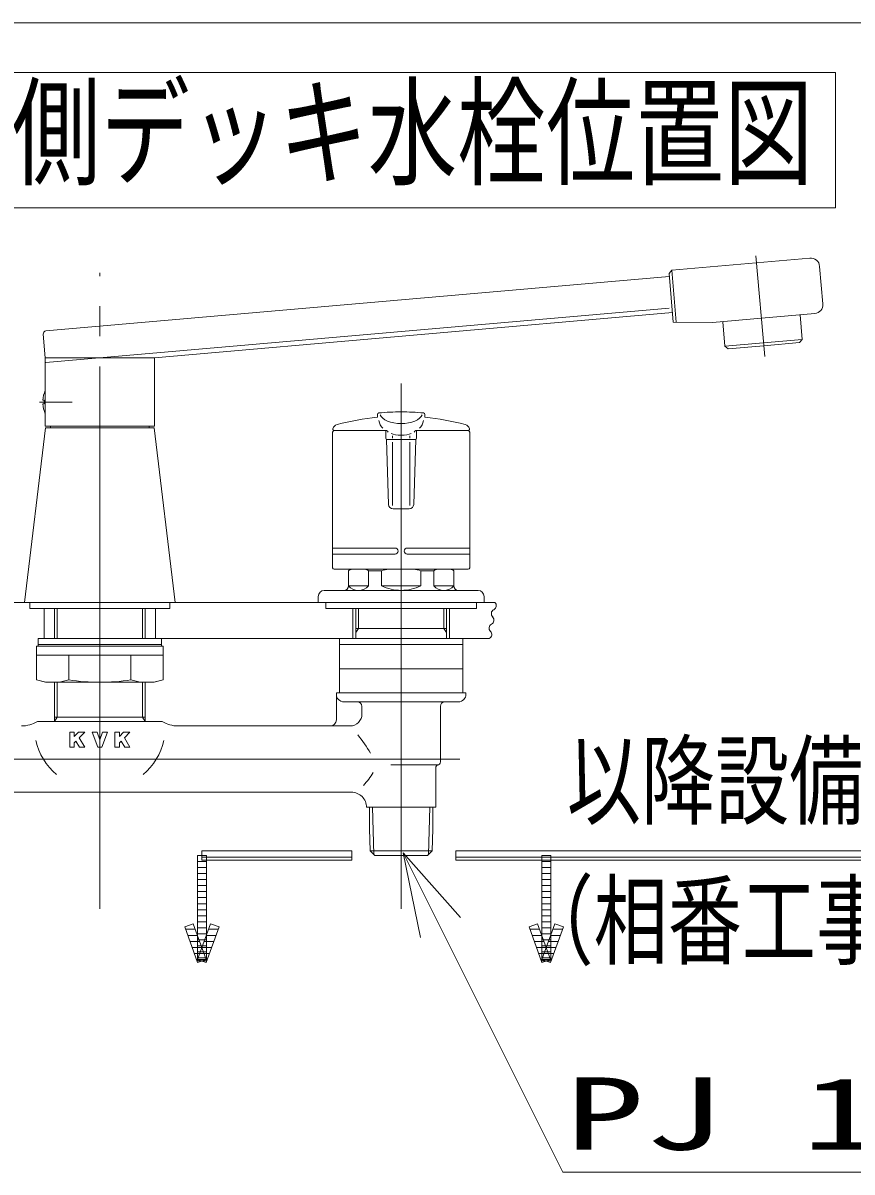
# Model space of a CAD drawing. Units: millimetres on the paper. Extents: x -305 to 305, y -152 to 152.
# Drawn here: x -22.75 to 4.77, y 21.49 to 59.63 of the extents above; entities that cross this region are included whole.
import ezdxf
from ezdxf.enums import TextEntityAlignment as Align

# ---------------------------------------------------------------- set-up
doc = ezdxf.new("R2010")
doc.units = ezdxf.units.MM
doc.linetypes.add('LONG_CHAIN', pattern=[21, 18, -1, 1, -1])
doc.linetypes.add('LONG_DOUBLE_CHAIN', pattern=[21.8, 18, -1, 0.6, -0.6, 0.6, -1])
doc.layers.add('0-1_RV', color=7, linetype='Continuous', lineweight=9)
doc.layers.add('0-2_0', color=7, linetype='Continuous', lineweight=9)
doc.styles.add('ＭＳ ゴシック', font='')
doc.styles.get('ＭＳ ゴシック').set_extended_font_data('MS Gothic')

# ---------------------------------------------------------------- blocks, each defined once
blk = doc.blocks.new('_OPEN30')
at = {"layer": '0-2_0'}
blk.add_line((0, 0), (-1, 0), dxfattribs=at)
blk.add_lwpolyline([(-1, 0.2679), (0, 0), (-1, -0.2679)], dxfattribs=at)

msp = doc.modelspace()

# ---------------------------------------------------------------- linework, layer by layer
at = {"layer": '0-1_RV'}
for p, q in [((-43.041, 59.627), (100.948, 59.627)), ((-40.787, 57.988), (4.213, 57.988)), ((4.213, 57.988), (4.213, 53.492)), ((-40.787, 53.492), (4.213, 53.492)), ((3.367, 51.822), (-1.216, 51.421)), ((3.801, 50.304), (3.692, 51.549)), ((-1.298, 51.213), (-21.983, 49.403)), ((-1.216, 51.421), (-1.307, 51.313)), ((-1.165, 49.694), (-1.307, 51.313)), ((-1.065, 49.694), (-1.216, 51.421)), ((-1.298, 50.166), (-21.983, 48.356)), ((-1.193, 50.018), (-18.386, 48.514)), ((1.76, 49.824), (3.528, 49.979)), ((0.141, 49.683), (-1.165, 49.694)), ((0.141, 49.683), (1.76, 49.824)), ((0.475, 49.712), (0.546, 48.9)), ((3.045, 49.937), (3.116, 49.125)), ((-22.074, 49.295), (-22.006, 48.51)), ((0.546, 48.9), (1.831, 49.012)), ((0.654, 48.809), (0.546, 48.9)), ((0.654, 48.809), (1.839, 48.913)), ((3.116, 49.125), (1.831, 49.012)), ((3.025, 49.017), (1.839, 48.913)), ((3.025, 49.017), (3.116, 49.125)), ((-22.006, 46.243), (-22.006, 48.513)), ((-22.006, 48.513), (-20.196, 48.513)), ((-20.196, 48.513), (-18.386, 48.513)), ((-18.386, 48.513), (-18.386, 46.243)), ((-22.047, 47.103), (-22.087, 47.103)), ((-22.047, 46.983), (-22.087, 46.983)), ((-22.047, 47.103), (-22.047, 46.983)), ((-10.985, 46.634), (-10.985, 46.539)), ((-9.407, 46.634), (-9.407, 46.539)), ((-21.996, 46.193), (-22.696, 40.393)), ((-20.196, 46.243), (-22.006, 46.243)), ((-20.196, 46.193), (-21.996, 46.193)), ((-20.196, 46.193), (-21.996, 46.193)), ((-20.196, 46.243), (-18.386, 46.243)), ((-20.196, 46.193), (-18.556, 46.193)), ((-19.001, 46.193), (-18.396, 46.193)), ((-19.001, 46.193), (-18.396, 46.193)), ((-18.556, 46.193), (-18.556, 46.243)), ((-18.396, 46.193), (-17.696, 40.393)), ((-12.471, 41.547), (-12.471, 46.047)), ((-12.421, 46.097), (-10.734, 46.097)), ((-10.68, 46.097), (-12.415, 46.097)), ((-10.704, 45.847), (-10.704, 46.097)), ((-10.684, 45.807), (-10.684, 45.797)), ((-10.684, 45.797), (-10.196, 45.797)), ((-10.684, 45.797), (-10.613, 43.642)), ((-10.654, 45.797), (-10.196, 45.797)), ((-10.478, 45.851), (-10.478, 45.927)), ((-9.738, 45.797), (-10.196, 45.797)), ((-9.708, 45.797), (-10.196, 45.797)), ((-9.913, 45.851), (-9.913, 45.927)), ((-9.708, 45.797), (-9.779, 43.642)), ((-9.712, 46.097), (-7.977, 46.097)), ((-9.708, 45.807), (-9.708, 45.797)), ((-9.688, 45.847), (-9.688, 46.097)), ((-7.971, 46.097), (-9.658, 46.097)), ((-7.921, 41.547), (-7.921, 46.047)), ((-10.478, 43.615), (-10.478, 45.71)), ((-9.913, 43.615), (-9.913, 45.71)), ((-10.463, 43.497), (-10.196, 43.497)), ((-9.929, 43.497), (-10.196, 43.497)), ((-12.471, 42.197), (-10.396, 42.197)), ((-12.471, 41.997), (-10.396, 41.997)), ((-9.996, 42.197), (-7.921, 42.197)), ((-9.996, 41.997), (-7.921, 41.997)), ((-10.196, 41.497), (-12.421, 41.497)), ((-11.946, 41.446), (-11.946, 40.943)), ((-11.278, 41.446), (-10.845, 41.446)), ((-11.278, 41.446), (-11.278, 40.943)), ((-10.845, 41.446), (-10.845, 40.943)), ((-10.196, 41.497), (-7.971, 41.497)), ((-9.546, 41.446), (-9.113, 41.446)), ((-9.546, 41.446), (-9.546, 40.943)), ((-9.113, 41.446), (-9.113, 40.943)), ((-8.446, 41.446), (-8.446, 40.943)), ((-11.278, 40.943), (-11.946, 40.943)), ((-10.196, 40.943), (-10.845, 40.943)), ((-10.196, 40.943), (-9.546, 40.943)), ((-9.113, 40.943), (-8.446, 40.943)), ((-12.946, 40.393), (-12.946, 40.593)), ((-12.746, 40.793), (-10.196, 40.793)), ((-7.646, 40.793), (-10.196, 40.793)), ((-7.446, 40.393), (-7.446, 40.593)), ((-20.196, 40.393), (-22.696, 40.393)), ((-22.521, 40.393), (-22.521, 40.193)), ((-20.196, 40.193), (-22.521, 40.193)), ((-21.696, 40.193), (-21.696, 39.193)), ((-21.615, 40.193), (-21.615, 39.193)), ((-20.196, 40.393), (-17.696, 40.393)), ((-20.196, 40.193), (-17.871, 40.193)), ((-18.777, 39.193), (-18.777, 40.193)), ((-18.777, 40.193), (-18.777, 39.193)), ((-18.696, 40.193), (-18.696, 39.193)), ((-18.696, 39.193), (-18.696, 40.193)), ((-17.871, 40.393), (-17.871, 40.193)), ((-12.946, 40.393), (-10.196, 40.393)), ((-12.696, 40.193), (-12.696, 40.393)), ((-7.696, 40.393), (-12.696, 40.393)), ((-7.696, 40.193), (-12.696, 40.193)), ((-11.696, 40.193), (-11.696, 39.193)), ((-11.615, 40.193), (-11.615, 39.533)), ((-8.777, 40.193), (-8.777, 39.533)), ((-8.696, 40.193), (-8.696, 39.193)), ((-7.696, 40.193), (-7.696, 40.393)), ((-11.696, 39.533), (-10.196, 39.533)), ((-11.615, 39.533), (-11.696, 39.393)), ((-8.696, 39.533), (-10.196, 39.533)), ((-8.777, 39.533), (-8.696, 39.393)), ((-22.296, 37.823), (-22.296, 38.943)), ((-20.196, 38.943), (-22.296, 38.943)), ((-22.246, 38.993), (-22.246, 39.193)), ((-22.246, 39.193), (-20.196, 39.193)), ((-22.246, 38.943), (-22.246, 38.993)), ((-21.696, 38.993), (-22.246, 38.993)), ((-22.246, 38.993), (-20.196, 38.993)), ((-21.696, 38.943), (-22.246, 38.943)), ((-18.146, 38.993), (-20.196, 38.993)), ((-20.196, 38.943), (-18.096, 38.943)), ((-18.696, 38.993), (-18.146, 38.993)), ((-18.696, 38.943), (-18.146, 38.943)), ((-18.146, 38.943), (-18.146, 38.993)), ((-18.096, 37.823), (-18.096, 38.943)), ((-10.196, 39.193), (-12.246, 39.193)), ((-12.246, 38.993), (-11.696, 38.993)), ((-8.146, 38.993), (-12.246, 38.993)), ((-10.196, 39.193), (-8.146, 39.193)), ((-8.146, 38.993), (-8.696, 38.993)), ((-8.146, 38.993), (-8.146, 39.193)), ((-8.146, 37.393), (-8.146, 38.993)), ((-20.196, 38.643), (-22.296, 38.643)), ((-21.228, 38.643), (-21.228, 37.823)), ((-20.196, 38.643), (-18.096, 38.643)), ((-19.164, 38.643), (-19.164, 37.823)), ((-8.146, 38.193), (-12.246, 38.193)), ((-21.996, 37.743), (-22.296, 37.823)), ((-18.396, 37.743), (-18.096, 37.823)), ((-20.196, 37.743), (-21.996, 37.743)), ((-21.696, 37.743), (-21.696, 36.443)), ((-21.615, 37.743), (-21.615, 36.583)), ((-20.196, 37.743), (-18.396, 37.743)), ((-18.777, 36.583), (-18.777, 37.743)), ((-18.696, 36.443), (-18.696, 37.743)), ((-12.346, 36.493), (-12.346, 37.393)), ((-10.196, 37.393), (-8.046, 37.393)), ((-8.046, 37.393), (-8.046, 37.343)), ((-10.196, 37.093), (-12.096, 37.093)), ((-10.196, 37.093), (-8.296, 37.093)), ((-11.496, 36.693), (-11.496, 36.943)), ((-8.896, 35.1), (-8.896, 36.943)), ((-22.269, 36.443), (-20.196, 36.443)), ((-22.269, 36.443), (-20.196, 36.443)), ((-21.696, 36.583), (-20.196, 36.583)), ((-21.615, 36.583), (-21.696, 36.443)), ((-18.696, 36.583), (-20.196, 36.583)), ((-18.123, 36.443), (-20.196, 36.443)), ((-18.777, 36.583), (-18.696, 36.443)), ((-11.896, 36.293), (-17.596, 36.293)), ((-21.196, 35.585), (-21.196, 36.085)), ((-21.196, 36.085), (-21.046, 36.085)), ((-21.046, 35.947), (-21.046, 36.085)), ((-21.046, 35.947), (-20.908, 36.085)), ((-20.908, 36.085), (-20.696, 36.085)), ((-20.879, 35.902), (-20.696, 36.085)), ((-20.696, 35.585), (-20.879, 35.902)), ((-20.446, 36.085), (-20.286, 36.085)), ((-20.446, 36.085), (-20.264, 35.585)), ((-20.196, 35.837), (-20.286, 36.085)), ((-20.196, 35.837), (-20.105, 36.085)), ((-19.946, 36.085), (-20.128, 35.585)), ((-19.946, 36.085), (-20.105, 36.085)), ((-19.696, 35.585), (-19.696, 36.085)), ((-19.696, 36.085), (-19.546, 36.085)), ((-19.546, 35.947), (-19.408, 36.085)), ((-19.546, 35.947), (-19.546, 36.085)), ((-19.408, 36.085), (-19.196, 36.085)), ((-19.379, 35.902), (-19.196, 36.085)), ((-19.196, 35.585), (-19.379, 35.902)), ((-21.196, 35.585), (-21.046, 35.585)), ((-21.046, 35.735), (-20.989, 35.792)), ((-21.046, 35.585), (-21.046, 35.735)), ((-20.869, 35.585), (-20.989, 35.792)), ((-20.869, 35.585), (-20.696, 35.585)), ((-20.264, 35.585), (-20.196, 35.585)), ((-20.128, 35.585), (-20.196, 35.585)), ((-19.696, 35.585), (-19.546, 35.585)), ((-19.546, 35.735), (-19.489, 35.792)), ((-19.546, 35.585), (-19.546, 35.735)), ((-19.369, 35.585), (-19.489, 35.792)), ((-19.369, 35.585), (-19.196, 35.585)), ((-8.996, 35), (-10.537, 35)), ((-8.996, 35), (-10.537, 35)), ((-9.046, 34.906), (-9.046, 33.593)), ((-20.196, 34.093), (-28.546, 34.093)), ((-20.196, 34.093), (-11.846, 34.093)), ((-9.046, 34.043), (-9.046, 33.893)), ((-10.196, 33.593), (-11.346, 33.593)), ((-11.246, 33.593), (-11.246, 32.881)), ((-11.103, 32.028), (-11.152, 33.593)), ((-10.196, 33.593), (-9.046, 33.593)), ((-9.289, 32.028), (-9.24, 33.593)), ((-9.146, 33.593), (-9.146, 32.881)), ((-11.223, 32.148), (-11.246, 32.881)), ((-9.169, 32.148), (-9.146, 32.881)), ((-11.828, 32.143), (-16.809, 32.143)), ((-11.828, 32.143), (-16.809, 32.143)), ((-11.068, 31.993), (-11.223, 32.147)), ((-9.169, 32.147), (-11.223, 32.147)), ((-9.324, 31.993), (-9.169, 32.147)), ((8.441, 32.143), (-8.377, 32.143)), ((8.441, 32.143), (-8.377, 32.143)), ((-16.659, 31.794), (-16.959, 31.794)), ((-11.828, 31.943), (-16.809, 31.943)), ((-11.068, 31.993), (-10.196, 31.993)), ((-9.323, 31.993), (-10.196, 31.993)), ((8.441, 31.943), (-8.377, 31.943)), ((-5.233, 31.794), (-5.533, 31.794)), ((-16.659, 31.594), (-16.959, 31.594)), ((-16.659, 31.394), (-16.959, 31.394)), ((-5.233, 31.594), (-5.533, 31.594)), ((-5.233, 31.394), (-5.533, 31.394)), ((-16.659, 31.194), (-16.959, 31.194)), ((-16.659, 30.994), (-16.959, 30.994)), ((-5.233, 31.194), (-5.533, 31.194)), ((-5.233, 30.994), (-5.533, 30.994)), ((-16.659, 30.794), (-16.959, 30.794)), ((-16.659, 30.594), (-16.959, 30.594)), ((-5.233, 30.794), (-5.533, 30.794)), ((-5.233, 30.594), (-5.533, 30.594)), ((-16.659, 30.394), (-16.959, 30.394)), ((-16.659, 30.194), (-16.959, 30.194)), ((-5.233, 30.394), (-5.533, 30.394)), ((-5.233, 30.194), (-5.533, 30.194)), ((-16.659, 29.994), (-16.959, 29.994)), ((-16.659, 29.794), (-16.959, 29.794)), ((-5.233, 29.994), (-5.533, 29.994)), ((-5.233, 29.794), (-5.533, 29.794)), ((-17.031, 29.543), (-17.35, 29.543)), ((-16.659, 29.594), (-16.959, 29.594)), ((-16.659, 29.394), (-16.959, 29.394)), ((-16.268, 29.543), (-16.587, 29.543)), ((-5.605, 29.543), (-5.924, 29.543)), ((-5.233, 29.594), (-5.533, 29.594)), ((-5.233, 29.394), (-5.533, 29.394)), ((-4.841, 29.543), (-5.161, 29.543)), ((-16.958, 29.343), (-17.278, 29.343)), ((-16.886, 29.143), (-17.205, 29.143)), ((-16.659, 29.194), (-16.959, 29.194)), ((-16.659, 28.994), (-16.959, 28.994)), ((-16.413, 29.143), (-16.733, 29.143)), ((-16.341, 29.343), (-16.66, 29.343)), ((-5.532, 29.343), (-5.851, 29.343)), ((-5.459, 29.143), (-5.778, 29.143)), ((-5.233, 29.194), (-5.533, 29.194)), ((-5.233, 28.994), (-5.533, 28.994)), ((-4.987, 29.143), (-5.306, 29.143)), ((-4.914, 29.343), (-5.233, 29.343)), ((-16.813, 28.943), (-17.132, 28.943)), ((-16.74, 28.743), (-17.059, 28.743)), ((-16.659, 28.794), (-16.959, 28.794)), ((-16.559, 28.743), (-16.878, 28.743)), ((-16.486, 28.943), (-16.805, 28.943)), ((-5.386, 28.943), (-5.706, 28.943)), ((-5.314, 28.743), (-5.633, 28.743)), ((-5.233, 28.794), (-5.533, 28.794)), ((-5.132, 28.743), (-5.452, 28.743)), ((-5.06, 28.943), (-5.379, 28.943)), ((-16.675, 28.543), (-16.986, 28.543)), ((-16.659, 28.594), (-16.959, 28.594)), ((-16.632, 28.543), (-16.943, 28.543)), ((-5.249, 28.543), (-5.56, 28.543)), ((-5.233, 28.594), (-5.533, 28.594)), ((-5.205, 28.543), (-5.516, 28.543))]:
    msp.add_line(p, q, dxfattribs=at)
at = {"layer": '0-1_RV', "linetype": 'LONG_CHAIN'}
for p, q in [((1.871, 48.551), (1.578, 51.901)), ((-20.196, 30.226), (-20.196, 51.334)), ((-10.196, 30.226), (-10.196, 47.663)), ((-22.201, 47.043), (-21.117, 47.043)), ((-32.079, 35.193), (-20.196, 35.193)), ((-20.196, 35.193), (-8.246, 35.193)), ((-20.196, 35.193), (-8.391, 35.193)), ((-20.196, 35.193), (-8.391, 35.193))]:
    msp.add_line(p, q, dxfattribs=at)
at = {"layer": '0-1_RV', "linetype": 'LONG_DOUBLE_CHAIN'}
for p, q in [((-27.871, 40.393), (-22.696, 40.393)), ((-22.046, 40.193), (-22.046, 39.193)), ((-18.346, 40.193), (-18.346, 39.193)), ((-12.696, 40.393), (-17.696, 40.393)), ((-11.796, 40.193), (-11.796, 39.193)), ((-8.596, 40.193), (-8.596, 39.193)), ((-7.499, 40.393), (-7.871, 40.393)), ((-7.086, 40.393), (-7.696, 40.393)), ((-18.696, 39.193), (-11.696, 39.193)), ((-7.271, 39.193), (-8.696, 39.193))]:
    msp.add_line(p, q, dxfattribs=at)
at = {"layer": '0-1_RV'}
for points in [[(-21.391, 46.193), (-21.836, 46.193), (-21.836, 46.243)], [(-18.146, 38.993), (-18.146, 39.193), (-20.196, 39.193)], [(-12.246, 37.393), (-12.246, 38.993), (-12.246, 39.193)], [(-10.196, 37.393), (-12.346, 37.393), (-12.346, 37.343)], [(10.677, 21.487), (-4.831, 21.487), (-8.889, 29.603)]]:
    msp.add_lwpolyline(points, dxfattribs=at)
for points in [[(-16.809, 31.843), (-11.828, 31.843), (-11.828, 32.143), (-16.809, 32.143)], [(-8.377, 31.843), (8.441, 31.843), (8.441, 32.143), (-8.377, 32.143)], [(-16.959, 31.993), (-16.959, 28.494), (-16.659, 28.494), (-16.659, 31.993)], [(-5.533, 31.993), (-5.533, 28.494), (-5.233, 28.494), (-5.233, 31.993)], [(-17.379, 29.621), (-16.95, 28.443), (-16.668, 28.545), (-17.097, 29.724)], [(-16.521, 29.724), (-16.95, 28.545), (-16.668, 28.443), (-16.239, 29.621)], [(-5.953, 29.621), (-5.524, 28.443), (-5.242, 28.545), (-5.671, 29.724)], [(-5.095, 29.724), (-5.524, 28.545), (-5.242, 28.443), (-4.813, 29.621)]]:
    msp.add_lwpolyline(points, close=True, dxfattribs=at)
for centre, radius, start, end in [((3.393, 51.523), 0.3, 5, 95), ((3.502, 50.278), 0.3, 275, 5), ((-21.975, 49.304), 0.1, 95, 185), ((-21.139, 47.043), 0.95, 155.8421, 176.379), ((-21.139, 47.043), 0.95, 183.622, 204.1579), ((-10.196, 38.327), 8.25, 95.4872, 104.9374), ((-10.935, 46.634), 0.05, 95.1699, 180), ((-10.196, 38.467), 8.25, 90, 95.1699), ((-10.196, 38.467), 8.25, 84.8301, 90), ((-9.457, 46.634), 0.05, 0, 84.8301), ((-10.196, 38.327), 8.25, 75.0626, 84.5128), ((-12.415, 46.147), 0.05, 163.7293, 270), ((-12.271, 46.105), 0.2, 104.9374, 163.7293), ((-8.121, 46.105), 0.2, 16.2707, 75.0626), ((-7.977, 46.147), 0.05, 270, 16.2707), ((-12.421, 46.047), 0.05, 90, 180), ((-10.654, 45.847), 0.05, 180, 270), ((-10.68, 46.047), 0.05, 0, 90), ((-9.712, 46.047), 0.05, 90, 180), ((-9.738, 45.847), 0.05, 270, 0), ((-7.971, 46.047), 0.05, 0, 90), ((-10.463, 43.647), 0.15, 181.8774, 270), ((-9.929, 43.647), 0.15, 270, 358.1226), ((-10.396, 42.097), 0.1, 0, 90), ((-10.396, 42.097), 0.1, 270, 0), ((-9.996, 42.097), 0.1, 90, 180), ((-9.996, 42.097), 0.1, 180, 270), ((-12.421, 41.547), 0.05, 180, 270), ((-11.612, 40.846), 0.686, 108.4742, 119.0922), ((-11.612, 40.846), 0.686, 60.9079, 71.5258), ((-10.196, 39.054), 2.479, 99.6909, 105.1893), ((-10.196, 39.054), 2.479, 74.8107, 80.3091), ((-8.78, 40.846), 0.686, 108.4742, 119.0922), ((-8.78, 40.846), 0.686, 60.9079, 71.5258), ((-7.971, 41.547), 0.05, 270, 0), ((-12.096, 40.943), 0.15, 270, 359.999), ((-11.612, 41.239), 0.446, 221.596, 318.403), ((-10.196, 42.274), 1.481, 243.992, 270), ((-10.196, 42.274), 1.481, 270, 296.008), ((-8.78, 41.239), 0.446, 221.596, 318.403), ((-8.296, 40.943), 0.15, 180, 270), ((-12.746, 40.593), 0.2, 90, 180), ((-7.646, 40.593), 0.2, 0, 90), ((-7.055, 40.019), 0.149, 116.89, 225.548), ((-7.19, 40.286), 0.149, 296.89, 45.548), ((-7.129, 39.539), 0.149, 116.89, 225.548), ((-7.265, 39.806), 0.149, 296.89, 45.548), ((-7.339, 39.326), 0.149, 296.89, 45.548), ((-21.762, 39.565), 1.822, 252.956, 287.044), ((-20.196, 44.439), 6.697, 261.135, 270), ((-20.196, 44.439), 6.697, 270, 278.865), ((-18.63, 39.565), 1.822, 252.956, 287.044), ((-12.096, 37.343), 0.25, 180, 270), ((-11.646, 36.943), 0.15, 0, 90), ((-8.746, 36.943), 0.15, 90, 180), ((-8.296, 37.343), 0.25, 270, 0), ((-11.896, 36.693), 0.4, 270, 0), ((-22.796, 37.293), 1, 270, 301.788), ((-17.596, 37.293), 1, 238.212, 270), ((-12.546, 36.493), 0.2, 270, 0), ((-15.499, 32.819), 5, 31.004, 39.431), ((-20.365, 36.235), 2, 192.359, 230.809), ((-20.026, 36.235), 2, 309.191, 347.641), ((-8.996, 35.1), 0.1, 270, 0), ((-8.996, 35.1), 0.1, 270, 0), ((-13.684, 36.316), 3, 318.323, 328.571), ((-8.946, 34.906), 0.1, 104.478, 180), ((-8.946, 34.906), 0.1, 104.478, 180), ((-11.846, 33.593), 0.5, 359.999, 90)]:
    msp.add_arc(centre, radius, start, end, dxfattribs=at)
for centre, major_axis, ratio, start_param, end_param in [((-10.196, 46.687), (-0.707, 0), 0.507119, 0.182892, 1.570796), ((-10.196, 46.687), (-0.707, 0), 0.507119, 1.570797, 2.958717), ((-10.63, 46.543), (0, -0.446), 0.71362, 4.971524, 5.68941), ((-9.762, 46.543), (0, 0.446), 0.713619, 3.735369, 4.453255), ((-10.196, 46.097), (-0.434, 0), 0.348663, 0.697064, 1.570796), ((-10.196, 46.097), (-0.434, 0), 0.348663, 1.570796, 2.444529)]:
    msp.add_ellipse(centre, major_axis=major_axis, ratio=ratio, start_param=start_param, end_param=end_param, dxfattribs=at)

# ---------------------------------------------------------------- block references
at = {"layer": '0-1_RV', "xscale": 2.77, "yscale": 2.77, "rotation": 116.56505}
msp.add_blockref('_OPEN30', (-10.128, 32.08), dxfattribs=at)

# ---------------------------------------------------------------- texts
at = {"layer": '0-1_RV', "style": 'ＭＳ ゴシック'}
for s, height, width, p in [('＜参考＞浴槽側デッキ水栓位置図', 2.889, 0.75, (-40.855, 53.685)), ('以降設備工事', 2.405, 0.75, (-4.7, 32.556)), ('（相番工事要）', 2.405, 0.75, (-6.268, 27.91)), ('PJ 1/2', 2.405, 1.6, (-4.748, 21.502))]:
    msp.add_text(s, height=height, dxfattribs=dict(at, width=width)).set_placement(p, align=Align.BOTTOM_LEFT)

doc.saveas('drawing.dxf')
